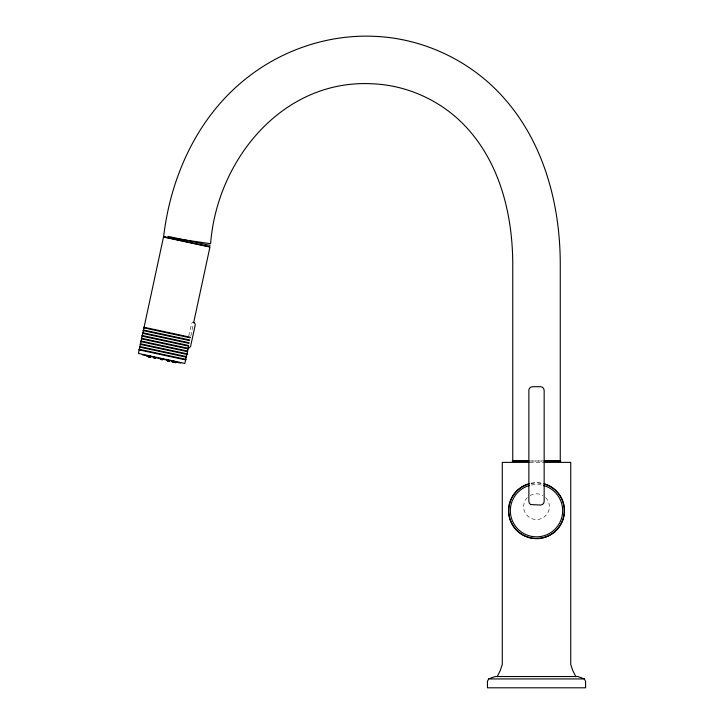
<?xml version="1.0" encoding="UTF-8"?>
<svg xmlns="http://www.w3.org/2000/svg" width="724" height="724" viewBox="0 0 724 724"><rect width="100%" height="100%" fill="white"/><g stroke="black" fill="none" stroke-linecap="round" stroke-linejoin="round"><path stroke-width="0.54" stroke-dasharray="3.62 2.71" d="M188.765 335.773L191.806 322.94M190.81 335.864L193.408 323.8M529.018 460.971L543.091 460.971M531.878 461.016L543.371 461.016M529.832 462.383L543.181 462.383M531.054 483.243A27.974 27.974 0 0 1 541.968 483.243M545.615 497.551A12.878 12.878 0 0 1 545.615 515.769A12.878 12.878 0 0 1 527.398 515.769A12.878 12.878 0 0 1 527.398 497.551M530.068 495.506A12.878 12.878 0 0 1 542.955 495.506M531.09 483.442A27.774 27.774 0 0 1 541.932 483.442M531.407 485.026A26.164 26.164 0 0 1 541.615 485.026"/><path stroke-width="1.09" d="M147.162 356.516C145.497 354.136 150.42 359.412 150.99 356.317L148.873 355.855L148.655 356.841M147.913 356.679L148.121 355.692M148.972 356.905L149.18 355.927M149.723 357.068L149.931 356.081M150.474 357.231L150.683 356.244M155.407 358.299C156.185 355.801 155.904 359.928 153.904 357.973L154.122 356.986M154.655 358.136L154.873 357.149L153.805 356.923L153.904 357.973M160.647 359.421L160.547 358.371L160.339 359.357L162.466 359.819L162.674 358.833L162.149 359.747M161.398 359.584L161.615 358.606M167.398 360.878L167.298 359.828L167.081 360.814L169.208 361.267L169.425 360.281L168.9 361.204M168.149 361.041L168.357 360.054M172.33 361.937L172.547 360.959M173.081 362.1L173.298 361.122M173.832 362.262L174.05 361.285M174.14 362.326L174.357 361.348L172.231 360.887L172.022 361.873L175.95 362.724L176.167 361.738L175.642 362.652M174.891 362.489L175.099 361.511M188.448 346.832L184.864 363.448L138.429 353.448L163.506 237.029L209.942 247.038L193.643 322.705M488.655 678.94L487.451 681.356L487.451 687.8L585.571 687.8L585.571 681.356L584.359 678.94L577.969 676.533L495.053 676.533L488.655 678.94L584.359 678.94M497.261 676.533L500.284 670.487L502.293 664.451L502.293 462.383L529.018 462.383M189.254 347.855L190.602 346.362L195.272 324.714L194.647 322.795L192.684 322.379M512.158 460.971L529.018 460.971M544.005 460.971L560.865 460.971M527.425 461.016L512.764 461.016L512.764 265.636C512.836 217.309 501.126 166.42 468.319 129.478C444.093 101.984 408.49 85.079 371.864 83.767C282.577 79.233 217.037 159.814 210.603 243.717L163.615 236.802C170.267 179.778 194.738 123.406 238.377 85.043C275.165 52.381 324.56 34.209 373.792 36.309C423.142 38.101 471.107 60.861 503.777 97.876C544.348 143.343 560.466 205.688 560.258 265.545L560.258 461.016L545.597 461.016M544.005 462.383L570.729 462.383L570.729 664.451L572.738 670.487L575.761 676.533M167.959 236.341L210.05 245.409M163.787 236.884L209.752 246.784M143.832 327.221L190.285 337.23M143.705 327.818L190.159 337.818M143.234 329.981L189.697 339.99M143.108 330.569L189.57 340.579M142.646 332.732L189.1 342.742M142.519 333.321L188.973 343.33M142.049 335.483L188.512 345.493M141.922 336.081L188.385 346.09M141.461 338.244L188.367 348.344M141.334 338.832L188.24 348.941M140.863 340.995L187.769 351.104M140.737 341.583L187.643 351.692M140.275 343.755L187.181 353.855M140.148 344.343L187.054 354.443M139.678 346.506L186.584 356.615M139.551 347.095L186.457 357.204M139.08 349.258L185.987 359.366M138.954 349.855L185.86 359.955M142.275 354.769L180.819 363.068M544.104 483.759A27.974 27.974 0 0 1 559.353 526.828A27.974 27.974 0 0 1 513.66 526.828A27.974 27.974 0 0 1 528.918 483.759M544.05 483.949A27.774 27.774 0 0 1 559.19 526.71A27.774 27.774 0 0 1 513.832 526.71A27.774 27.774 0 0 1 528.972 483.949M543.606 485.505A26.164 26.164 0 0 1 557.878 525.787A26.164 26.164 0 0 1 515.144 525.787A26.164 26.164 0 0 1 529.407 485.505M529.344 388.517L528.864 390.327L528.864 501.424L529.344 503.234L530.674 504.565L540.538 505.044L542.348 504.565L543.679 503.234L544.158 501.424L544.158 390.327L543.679 388.517L542.348 387.186L540.538 386.707L532.484 386.707L530.674 387.186L529.344 388.517"/></g></svg>
